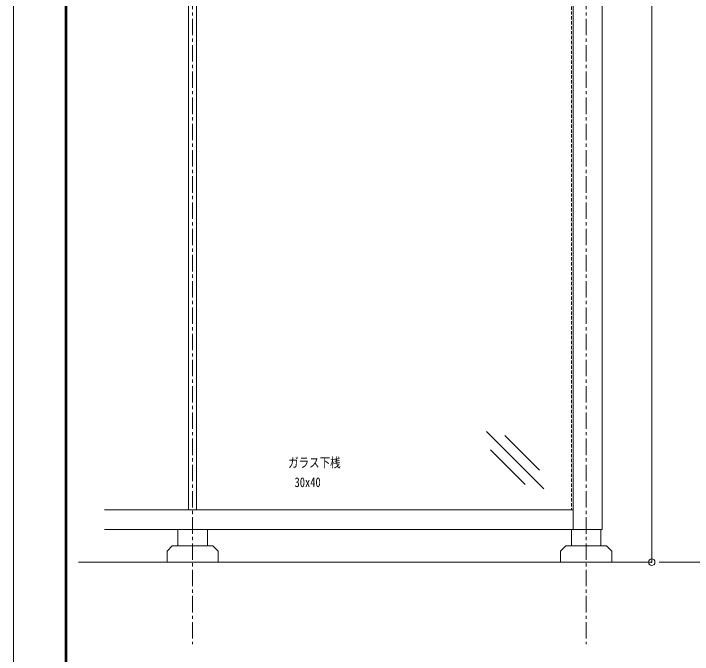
# Model space of a CAD drawing. Units: millimetres, scale not verified. Extents: x -3564 to 3564, y -1188 to 1188.
# Drawn here: x 200 to 1236, y -605 to 372 of the extents above; entities that cross this region are included whole.
import ezdxf
from ezdxf.enums import TextEntityAlignment as Align

# ---------------------------------------------------------------- set-up
doc = ezdxf.new("R2010")
doc.units = ezdxf.units.MM
doc.header["$LTSCALE"] = 20
doc.header["$PDMODE"] = 32
doc.header["$PDSIZE"] = 10
doc.linetypes.add('USER1', pattern=[2, 1.25, -0.25, 0.25, -0.25])
doc.linetypes.add('USER3', pattern=[0.375, 0.25, -0.125])
for name, color, linetype, lineweight in [('0-0_0', 7, 'Continuous', 18), ('0-1_DEFPOINTS', 7, 'Continuous', 18), ('0-3_MOJI', 7, 'Continuous', 18), ('0-5_WAKU', 7, 'Continuous', 18), ('0-6_6ﾊｯﾁﾝｸﾞ', 4, 'Continuous', 18), ('0-7_2躯体線', 4, 'Continuous', 18), ('0-8_3中心線', 2, 'USER1', 18), ('0-A_1手摺寸法', 7, 'Continuous', 18), ('0-E_4アルミ', 6, 'Continuous', 18), ('1-2_2躯体隠れ', 6, 'USER3', 18)]:
    doc.layers.add(name, color=color, linetype=linetype, lineweight=lineweight)
doc.styles.add('ＭＳ ゴシック', font='')
doc.styles.get('ＭＳ ゴシック').set_extended_font_data('MS Gothic')

# ---------------------------------------------------------------- blocks, each defined once
blk = doc.blocks.new('_ORIGIN2')
at = {"layer": '0-0_0'}
blk.add_line((-0.5, 0), (-1, 0), dxfattribs=at)
for radius in [0.5, 0.25]:
    blk.add_circle((0, 0), radius, dxfattribs=at)
blk = doc.blocks.new('D39')
at = {"layer": '0-1_DEFPOINTS'}
for p in [(6846.36, 1680.13), (6866.36, 580.13), (6968.49, 580.13)]:
    blk.add_point(p, dxfattribs=at)
at = {"layer": '0-A_1手摺寸法'}
for p, q in [((6857.86, 1680.13), (6968.49, 1680.13)), ((6968.49, 1675.53), (6968.49, 584.73)), ((6877.86, 580.13), (6968.49, 580.13))]:
    blk.add_line(p, q, dxfattribs=at)
at = {"layer": '0-A_1手摺寸法', "xscale": 4.6, "yscale": 4.6}
for p, rotation in [((6968.49, 1680.13), 90), ((6968.49, 580.13), 270)]:
    blk.add_blockref('_ORIGIN2', p, dxfattribs=dict(at, rotation=rotation))
at = {"layer": '0-A_1手摺寸法', "style": 'ＭＳ ゴシック'}
blk.add_text('1100', height=13.49, rotation=90, dxfattribs=at).set_placement((6962.74, 1111.73), align=Align.BOTTOM_LEFT)

msp = doc.modelspace()

# ---------------------------------------------------------------- linework, layer by layer
at = {"layer": '0-0_0'}
for p, q in [((450.93, -439.39), (450.93, -414.39)), ((495.93, -414.39), (495.93, -439.39)), ((1050.93, -439.39), (1050.93, -414.39)), ((1095.93, -414.39), (1095.93, -439.39))]:
    msp.add_line(p, q, dxfattribs=at)
for points in [[(434.43, -464.39), (512.43, -464.39), (512.43, -447.39), (504.43, -439.39), (442.43, -439.39), (434.43, -447.39)], [(1034.43, -464.39), (1112.43, -464.39), (1112.43, -447.39), (1104.43, -439.39), (1042.43, -439.39), (1034.43, -447.39)]]:
    msp.add_lwpolyline(points, close=True, dxfattribs=at)
at = {"layer": '0-1_DEFPOINTS', "color": 5}
msp.add_lwpolyline([(200.49, 1188), (200.49, -1188), (3564.49, -1188)], dxfattribs=at)
at = {"layer": '0-5_WAKU'}
for p, q in [((279.29, 1133.2), (279.29, -1129.2)), ((279.89, 1132.6), (279.89, -1128.6)), ((280.49, 1132), (280.49, -1128)), ((281.09, 1131.4), (281.09, -1127.4)), ((281.69, 1130.8), (281.69, -1126.8))]:
    msp.add_line(p, q, dxfattribs=at)
at = {"layer": '0-6_6ﾊｯﾁﾝｸﾞ'}
for p, q in [((921.31, -264.8), (1008.77, -352.26)), ((949.74, -271.35), (1002.22, -323.83)), ((927.87, -293.23), (980.34, -345.7))]:
    msp.add_line(p, q, dxfattribs=at)
at = {"layer": '0-7_2躯体線'}
for p, q in [((1173.43, 863), (1173.43, -464.39)), ((1173.43, -464.39), (299.35, -464.39))]:
    msp.add_line(p, q, dxfattribs=at)
at = {"layer": '0-8_3中心線'}
for p, q in [((473.43, 724.11), (473.43, -589.39)), ((1073.43, 724.11), (1073.43, -589.39))]:
    msp.add_line(p, q, dxfattribs=at)
at = {"layer": '0-E_4アルミ'}
for p, q in [((467.43, 600.61), (467.43, -384.39)), ((479.43, 600.61), (479.43, -384.39)), ((1053.93, 600.61), (1053.93, -414.39)), ((1097.93, 600.61), (1097.93, -414.39)), ((1053.93, -384.39), (339.35, -384.39)), ((1053.93, -414.39), (339.35, -414.39)), ((1053.93, -414.39), (1097.93, -414.39))]:
    msp.add_line(p, q, dxfattribs=at)
at = {"layer": '1-2_2躯体隠れ'}
msp.add_line((1050.93, 600.61), (1050.93, -384.39), dxfattribs=at)

# ---------------------------------------------------------------- block references
at = {"layer": '0-A_1手摺寸法'}
msp.add_blockref('D39', (-5692.93, -1044.52), dxfattribs=at)

# ---------------------------------------------------------------- texts
at = {"layer": '0-3_MOJI', "style": 'ＭＳ ゴシック', "width": 0.8}
for s, p in [('ガラス下桟', (619.12, -324.21)), ('30x40', (628.89, -354.15))]:
    msp.add_text(s, height=14.66, dxfattribs=at).set_placement(p, align=Align.BOTTOM_LEFT)

doc.saveas('drawing.dxf')
